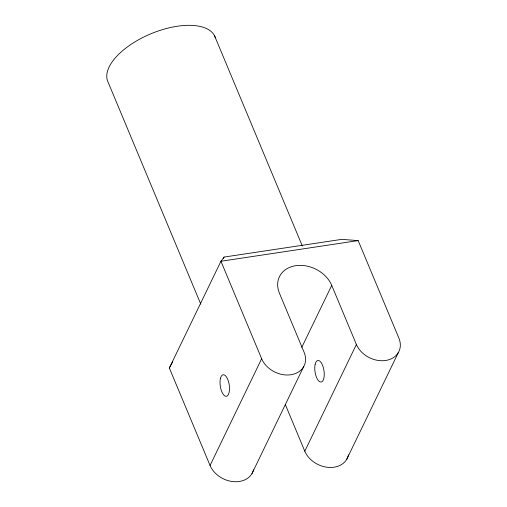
<?xml version="1.0" encoding="UTF-8"?>
<svg xmlns="http://www.w3.org/2000/svg" width="507" height="507" viewBox="0 0 507 507"><rect width="100%" height="100%" fill="white"/><g stroke="black" fill="none" stroke-linecap="round" stroke-linejoin="round"><path stroke-width="0.76" d="M253.538 469.78A23.601 18.366 25.8 0 1 233.119 481.612A23.601 18.366 25.8 0 1 210.05 465.47L169.344 367.993L220.944 261.251L224.069 257.074L341.693 239.367L358.17 240.597L398.876 338.08A23.601 18.366 25.8 0 1 385.656 360.477A23.601 18.366 25.8 0 1 356.402 344.475L331.73 285.39A29.045 22.606 25.8 0 0 295.727 265.693A29.045 22.606 25.8 0 0 279.452 293.261L304.124 352.34A23.601 18.366 25.8 0 1 290.904 374.743A23.601 18.366 25.8 0 1 261.65 358.734L220.944 261.251L358.17 240.597M223.384 258.494L224.069 257.074M210.05 465.47L261.65 358.734M301.804 347.301L331.73 285.39M251.973 473.595L303.573 366.853M348.442 454.842A23.601 18.366 25.8 0 1 328.289 467.384A23.601 18.366 25.8 0 1 304.802 451.211L356.402 344.475M346.725 459.329L398.325 352.593M169.344 367.993L172.748 361.802M214.588 35.877L302.305 245.939M285.308 404.529L304.802 451.211M200.753 304.08L108.168 82.343A58.09 27.403 -22.7 0 1 151.08 33.709A58.09 27.403 -22.7 0 1 215.393 37.86M315.158 364.286A10.894 4.512 81.4 0 0 320.012 381.879A10.894 4.512 81.4 0 0 323.333 367.6A10.894 4.512 81.4 0 0 315.158 364.286M220.406 378.552A10.894 4.512 81.4 0 0 225.26 396.138A10.894 4.512 81.4 0 0 228.581 381.866A10.894 4.512 81.4 0 0 220.406 378.552"/></g></svg>
